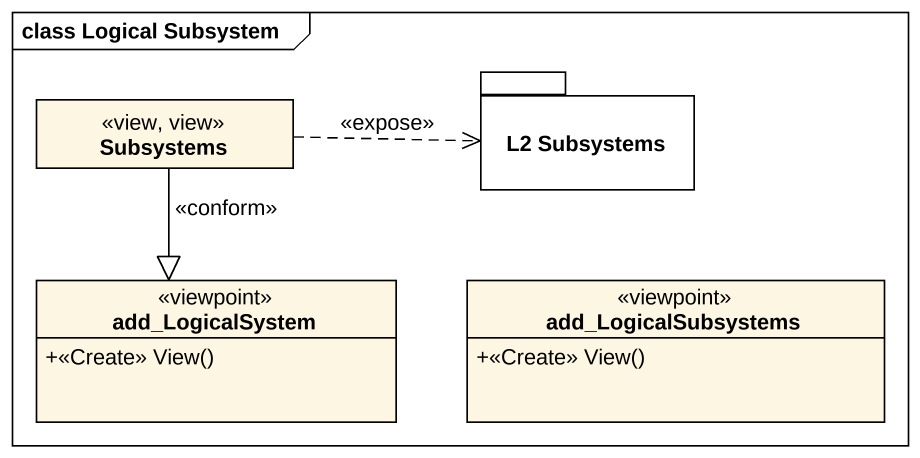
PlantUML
@startuml
mainframe class Logical Subsystem
hide circle
hide empty members
skinparam classAttributeIconSize 0
class Subsystems <<view, view>>
package "L2 Subsystems" as L2_Subsystems {
}
class add_LogicalSystem <<viewpoint>> {
  +<<Create>> View()
}
class add_LogicalSubsystems <<viewpoint>> {
  +<<Create>> View()
}
Subsystems .right.> L2_Subsystems : <<expose>>
Subsystems --|> add_LogicalSystem : <<conform>>
@enduml
